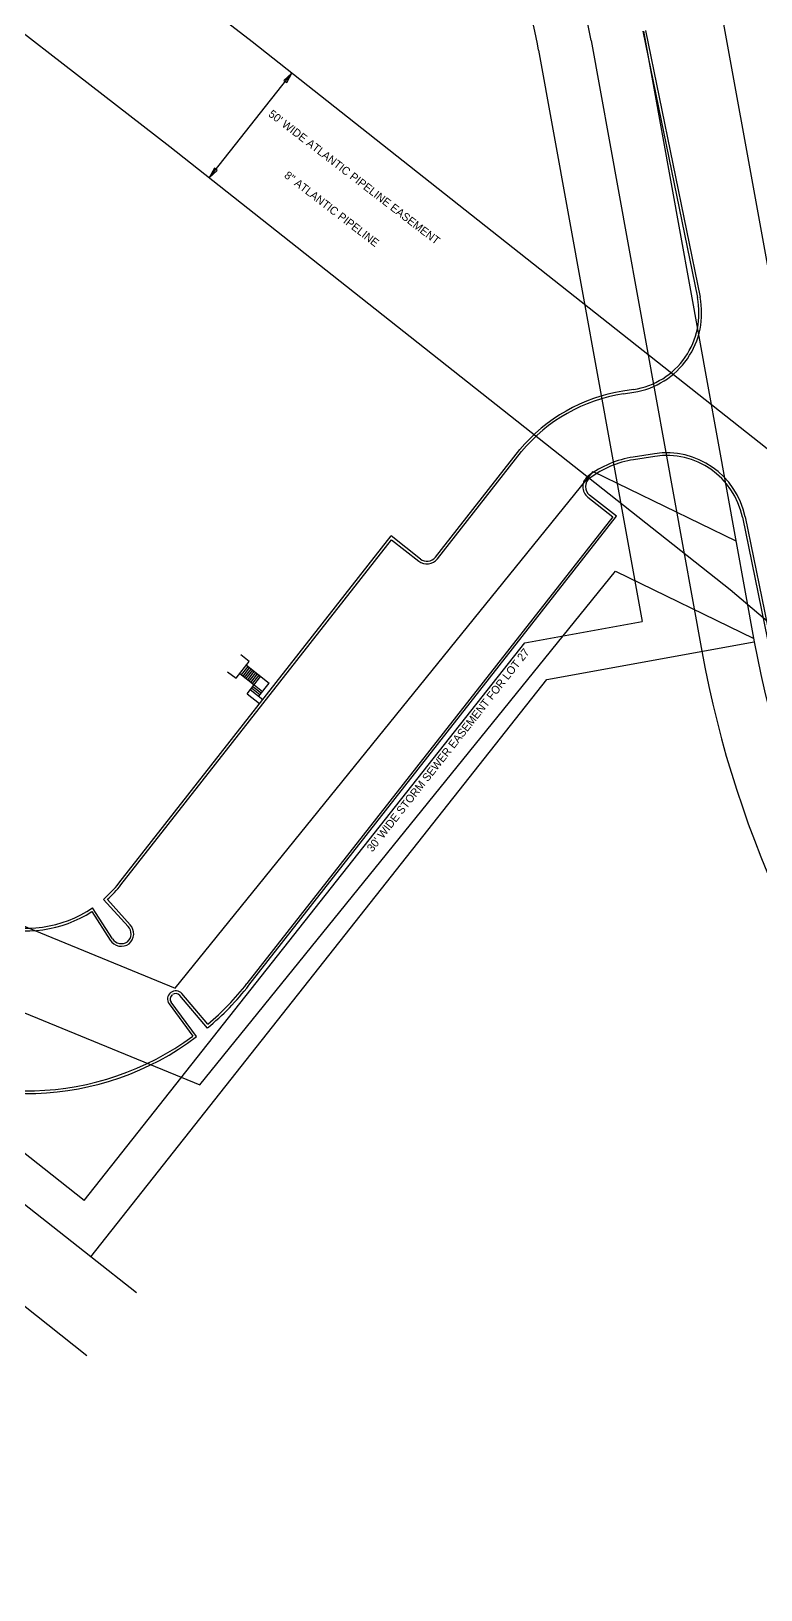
# Model space of a CAD drawing. Extents: x 5056 to 8489, y 7656 to 10510.
# Drawn here: x 6914 to 7188, y 9124 to 9709 of the extents above; entities that cross this region are included whole.
import ezdxf

# ---------------------------------------------------------------- set-up
doc = ezdxf.new("R2010")
doc.units = 0
for name, color, linetype in [('Default', 7, 'Continuous'), ('Ex Easements', 7, 'Continuous'), ('Ex Parcels', 7, 'Continuous'), ('Ex Roads', 7, 'Continuous')]:
    doc.layers.add(name, color=color, linetype=linetype)

# ---------------------------------------------------------------- blocks, each defined once
blk = doc.blocks.new('AR')
at = {"layer": 'Default'}
blk.add_lwpolyline([(0.08, -0.013), (0.08, 0.013), (0, 0)], close=True, dxfattribs=at)

msp = doc.modelspace()

# ---------------------------------------------------------------- linework, layer by layer
at = {"layer": 'Ex Easements'}
for p, q in [((7123.88, 9705.21), (7165.42, 9476.3)), ((6980.72, 9653.8), (7011.71, 9693.03)), ((6967.93, 9349.96), (7124.68, 9543.72)), ((7124.68, 9543.72), (7178.24, 9517.64)), ((6977.21, 9313.73), (7133, 9506.3)), ((7133, 9506.3), (7184.88, 9481.05)), ((6722.82, 9450.49), (6967.93, 9349.96)), ((6934.82, 9212.18), (6786.28, 9329.52)), ((6953.41, 9235.72), (6936.27, 9249.26))]:
    msp.add_line(p, q, dxfattribs=at)
for points in [[(6914.44, 9768.37), (6996.76, 9704.84), (7207.75, 9538.17), (7280.2, 9476.6), (7505.36, 9286.42), (8121.13, 8853.6)], [(6869.65, 9740.07), (6965.95, 9665.46), (7176.06, 9499.49), (7247.88, 9438.45), (7474.8, 9246.79), (8092.37, 8812.69)], [(6742.95, 9401.98), (6744.13, 9409.33), (6977.21, 9313.73)]]:
    msp.add_lwpolyline(points, dxfattribs=at)
for centre, radius, start, end in [((6828.7, 9651.65), 300, 10.28508, 25.89639), ((7558.99, 9547.72), 400, 190.285, 250.9272)]:
    msp.add_arc(centre, radius, start, end, dxfattribs=at)
at = {"layer": 'Ex Parcels'}
for p, q in [((7143.56, 9708.78), (7185.1, 9479.87)), ((7104.2, 9701.64), (7143.06, 9487.49)), ((7099.04, 9479.5), (7143.06, 9487.49)), ((6933.8, 9270.33), (7099.04, 9479.5)), ((7107.29, 9465.75), (7185.1, 9479.87)), ((6936.27, 9249.26), (7107.29, 9465.75)), ((6933.8, 9270.33), (6722.51, 9437.24)), ((6936.27, 9249.26), (6809.89, 9349.1))]:
    msp.add_line(p, q, dxfattribs=at)
for centre, radius, start, end in [((6828.7, 9651.65), 280, 10.28508, 25.89639), ((7558.99, 9547.72), 380, 190.285, 249.71128)]:
    msp.add_arc(centre, radius, start, end, dxfattribs=at)
at = {"layer": 'Ex Roads'}
for p, q in [((7173.08, 9714.14), (7214.61, 9485.23)), ((7143.32, 9708.72), (7163.77, 9608.87)), ((7144.3, 9708.92), (7164.75, 9609.07)), ((7139.82, 9574.4), (7135.84, 9573.78)), ((7065.49, 9511.54), (7097.13, 9551.89)), ((7147.78, 9549.32), (7139.84, 9548.09)), ((7133.43, 9526.89), (7123.32, 9534.82)), ((6995.6, 9351.08), (7133.43, 9526.89)), ((7180.65, 9526.49), (7190.02, 9480.75)), ((7181.63, 9526.69), (7191, 9480.95)), ((6946.81, 9389.33), (7048.86, 9519.5)), ((7059.87, 9510.86), (7048.86, 9519.5)), ((6987.59, 9468.6), (6990.74, 9466.14)), ((6992.14, 9467.9), (6997.49, 9463.7)), ((6992.77, 9467.4), (6995.24, 9470.55)), ((6993.36, 9466.94), (6995.83, 9470.09)), ((6993.95, 9466.48), (6996.42, 9469.63)), ((6994.54, 9466.01), (6997.01, 9469.16)), ((6994.62, 9471.03), (7003.11, 9464.38)), ((6994.87, 9460.36), (6999.96, 9466.85)), ((6995.13, 9465.55), (6997.6, 9468.7)), ((6995.72, 9465.09), (6998.19, 9468.24)), ((6996.31, 9464.63), (6998.78, 9467.77)), ((6996.9, 9464.16), (6999.37, 9467.31)), ((6994.87, 9460.36), (6999.59, 9456.65)), ((6996.1, 9461.93), (7000.82, 9458.23)), ((6996.57, 9462.52), (6999.71, 9460.05)), ((6997.03, 9463.11), (7000.18, 9460.64)), ((6997.49, 9463.7), (7000.64, 9461.23)), ((6999.25, 9459.46), (7003.11, 9464.38)), ((6944.43, 9368.51), (6936.93, 9380.09)), ((6950.34, 9373.08), (6941.06, 9383.28)), ((6975.96, 9331.81), (6966.43, 9344.72)), ((6980.05, 9335.05), (6969.66, 9347.28))]:
    msp.add_line(p, q, dxfattribs=at)
for points in [[(7135.99, 9572.79), (7139.98, 9573.41)], [(7066.28, 9510.92), (7097.85, 9551.19)], [(7147.62, 9550.31), (7139.69, 9549.07)], [(7122.7, 9534.03), (7132.03, 9526.72), (6994.82, 9351.7)], [(6947.6, 9388.71), (7049.03, 9518.09), (7059.26, 9510.07)], [(6990.74, 9466.14), (6995.71, 9472.4), (6992.54, 9474.89)], [(6936.64, 9378.7), (6943.59, 9367.97)], [(6951.08, 9373.75), (6942.48, 9383.2)], [(6965.63, 9344.13), (6974.57, 9332.02)], [(6980.17, 9336.46), (6970.43, 9347.93)]]:
    msp.add_lwpolyline(points, dxfattribs=at)
for centre, radius, start, end in [((7135.36, 9603.05), 29, 278.85377, 11.57772), ((7135.36, 9603.05), 30, 278.85377, 11.57772), ((7145.61, 9511.31), 63.22, 98.89061, 140.07283), ((7145.6, 9511.33), 62.2, 98.88775, 140.14823), ((7145.53, 9511.53), 38, 98.85377, 126.7573), ((7145.53, 9511.53), 37, 98.85377, 126.7573), ((7152.24, 9520.67), 30, 11.57772, 98.85377), ((7152.24, 9520.67), 29, 11.57772, 98.85377), ((7125.79, 9537.97), 5, 126.7573, 231.90453), ((7125.79, 9537.97), 4, 126.7573, 231.90453), ((7062.34, 9514.01), 5, 231.90453, 321.90453), ((7062.34, 9514.01), 4, 231.90453, 321.90453), ((6912.18, 9416.48), 44, 311.01226, 321.90453), ((6912.18, 9416.48), 45, 312.31455, 321.90453), ((6912.18, 9416.48), 44, 251.50076, 304.22057), ((6912.18, 9416.48), 45, 252.80305, 302.91828), ((6947.39, 9370.38), 4, 311.20453, 42.31455), ((6947.32, 9370.39), 5.05, 311.02876, 41.77202), ((6947.78, 9370.69), 5, 212.91828, 304.74661), ((6947.78, 9370.69), 4, 212.91828, 304.02831), ((6968.14, 9345.99), 3, 40.35309, 128.44288), ((6912.18, 9416.48), 106, 309.81256, 321.90453), ((6912.18, 9416.48), 105, 310.35309, 321.90453), ((6968.04, 9345.91), 3, 128.36192, 216.45171), ((6968.04, 9345.91), 2, 128.36192, 216.45171), ((6912.18, 9416.48), 87, 308.36192, 308.44288), ((6968.14, 9345.99), 2, 40.35309, 128.44288), ((6912.18, 9416.48), 106, 236.83789, 306.99279), ((6912.18, 9416.48), 105, 236.78425, 306.45214)]:
    msp.add_arc(centre, radius, start, end, dxfattribs=at)

# ---------------------------------------------------------------- block references
at = {"layer": 'Ex Easements', "xscale": 50, "yscale": 50.00000000000001}
for p, rotation in [((7011.71, 9693.03), -128.30750000000393), ((6980.72, 9653.8), 51.69249999999609)]:
    msp.add_blockref('AR', p, dxfattribs=dict(at, rotation=rotation))

# ---------------------------------------------------------------- texts
at = {"layer": 'Ex Easements'}
for s, rotation, p in [("50' WIDE ATLANTIC PIPELINE EASEMENT", 322.42002, (7002.61, 9677.12)), ('8" ATLANTIC PIPELINE', 322.42002, (7008.55, 9654.12)), ("30' WIDE STORM SEWER EASEMENT FOR LOT 27", 51.75146, (7041.88, 9400.82))]:
    msp.add_text(s, height=3, rotation=rotation, dxfattribs=at).set_placement(p)

doc.saveas('drawing.dxf')
